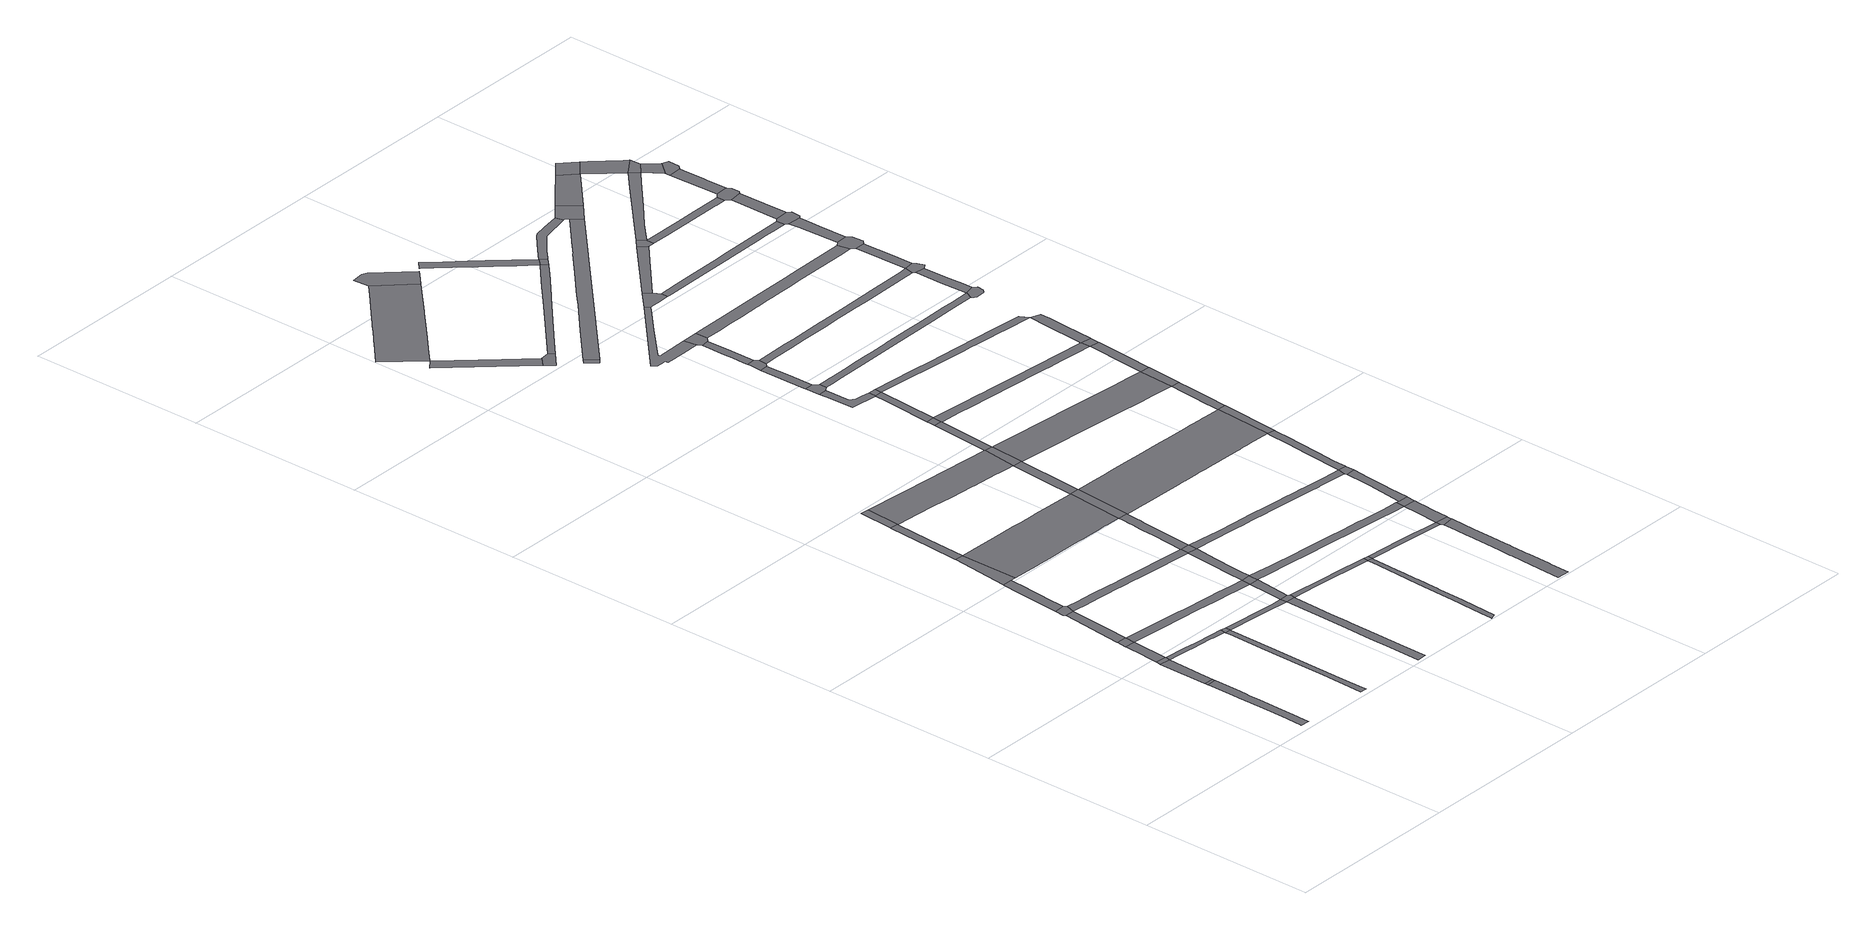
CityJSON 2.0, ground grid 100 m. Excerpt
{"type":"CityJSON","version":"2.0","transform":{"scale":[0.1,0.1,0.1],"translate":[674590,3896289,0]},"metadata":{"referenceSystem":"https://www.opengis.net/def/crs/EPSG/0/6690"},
"CityObjects":{
"road1":{"type":"Road","attributes":{"function":"9","usage":"9","RoadStructureAttribute.widthType":"3","RoadStructureAttribute.width":4.97,"RoadStructureAttribute.sectionType":"1"},"geometry":[{"type":"MultiSurface","lod":"1","boundaries":[[[0,1,2,3,4,5,6,7,8,9,10,11,12,13,14,15,16,17,18,19]]]}]},
"road2":{"type":"Road","attributes":{"function":"9","usage":"9","RoadStructureAttribute.widthType":"9","RoadStructureAttribute.width":-9999,"RoadStructureAttribute.sectionType":"9"},"geometry":[{"type":"MultiSurface","lod":"1","boundaries":[[[19,18,20,21]]]}]},
"road3":{"type":"Road","attributes":{"function":"9","usage":"9","RoadStructureAttribute.widthType":"3","RoadStructureAttribute.width":4.97,"RoadStructureAttribute.sectionType":"1"},"geometry":[{"type":"MultiSurface","lod":"1","boundaries":[[[20,22,23,24,25,21]]]}]},
"road4":{"type":"Road","attributes":{"function":"9","usage":"9","RoadStructureAttribute.widthType":"9","RoadStructureAttribute.width":-9999,"RoadStructureAttribute.sectionType":"9"},"geometry":[{"type":"MultiSurface","lod":"1","boundaries":[[[26,27,24,23]]]}]},
"road5":{"type":"Road","attributes":{"function":"9","usage":"9","RoadStructureAttribute.widthType":"3","RoadStructureAttribute.width":4.87,"RoadStructureAttribute.sectionType":"1"},"geometry":[{"type":"MultiSurface","lod":"1","boundaries":[[[28,29,30,31,27,26,32,33,34,35]]]}]},
"road6":{"type":"Road","attributes":{"function":"9","usage":"9","RoadStructureAttribute.widthType":"9","RoadStructureAttribute.width":-9999,"RoadStructureAttribute.sectionType":"9"},"geometry":[{"type":"MultiSurface","lod":"1","boundaries":[[[34,36,37,35]]]}]},
"road7":{"type":"Road","attributes":{"function":"9","usage":"9","RoadStructureAttribute.widthType":"3","RoadStructureAttribute.width":5.01,"RoadStructureAttribute.sectionType":"1"},"geometry":[{"type":"MultiSurface","lod":"1","boundaries":[[[37,36,38,39,40,41,42,43,44]]]}]},
"road8":{"type":"Road","attributes":{"function":"9","usage":"9","RoadStructureAttribute.widthType":"4","RoadStructureAttribute.width":2.98,"RoadStructureAttribute.sectionType":"1"},"geometry":[{"type":"MultiSurface","lod":"1","boundaries":[[[45,46,47,48,49,50,51,52,53,54,55,56,57,26,23]]]}]},
"road9":{"type":"Road","attributes":{"function":"9","usage":"9","RoadStructureAttribute.widthType":"9","RoadStructureAttribute.width":-9999,"RoadStructureAttribute.sectionType":"9"},"geometry":[{"type":"MultiSurface","lod":"1","boundaries":[[[58,59,41,40,60,61]]]}]},
"road10":{"type":"Road","attributes":{"function":"9","usage":"9","RoadStructureAttribute.widthType":"4","RoadStructureAttribute.width":3.17,"RoadStructureAttribute.sectionType":"1"},"geometry":[{"type":"MultiSurface","lod":"1","boundaries":[[[62,63,64,65,66,67,68,69,70,71,72,73,74,75]]]}]},
"road11":{"type":"Road","attributes":{"function":"9","usage":"9","RoadStructureAttribute.widthType":"3","RoadStructureAttribute.width":5.15,"RoadStructureAttribute.sectionType":"1"},"geometry":[{"type":"MultiSurface","lod":"1","boundaries":[[[76,77,78,79,80,58,61,81,82,83,84,85]]]}]},
"road12":{"type":"Road","attributes":{"function":"9","usage":"9","RoadStructureAttribute.widthType":"9","RoadStructureAttribute.width":-9999,"RoadStructureAttribute.sectionType":"9"},"geometry":[{"type":"MultiSurface","lod":"1","boundaries":[[[53,52,86,62,75,87]]]}]},
"road13":{"type":"Road","attributes":{"function":"9","usage":"9","RoadStructureAttribute.widthType":"9","RoadStructureAttribute.width":-9999,"RoadStructureAttribute.sectionType":"9"},"geometry":[{"type":"MultiSurface","lod":"1","boundaries":[[[88,89,90,91,76,85]]]}]},
"road14":{"type":"Road","attributes":{"function":"9","usage":"9","RoadStructureAttribute.widthType":"3","RoadStructureAttribute.width":5.43,"RoadStructureAttribute.sectionType":"1"},"geometry":[{"type":"MultiSurface","lod":"1","boundaries":[[[92,93,94,95,96,97,98,99,100,101,102,103,104,105,36,34,106,107,108,109,110,111,112,113]]]}]},
"road15":{"type":"Road","attributes":{"function":"9","usage":"9","RoadStructureAttribute.widthType":"4","RoadStructureAttribute.width":2.98,"RoadStructureAttribute.sectionType":"1"},"geometry":[{"type":"MultiSurface","lod":"1","boundaries":[[[114,115,116,117,118,119,120,121,87,75,122]]]}]},
"road16":{"type":"Road","attributes":{"function":"9","usage":"9","RoadStructureAttribute.widthType":"3","RoadStructureAttribute.width":4.67,"RoadStructureAttribute.sectionType":"1"},"geometry":[{"type":"MultiSurface","lod":"1","boundaries":[[[123,124,125,126,127,91,90,128,129,130]]]}]},
"road17":{"type":"Road","attributes":{"function":"9","usage":"9","RoadStructureAttribute.widthType":"3","RoadStructureAttribute.width":5.11,"RoadStructureAttribute.sectionType":"1"},"geometry":[{"type":"MultiSurface","lod":"1","boundaries":[[[131,132,133,134,135,136,137,138,139,140,141,60,40,142,143,144,145,146,147,148,149,150,151,152,153,154]]]}]},
"road18":{"type":"Road","attributes":{"function":"9","usage":"9","RoadStructureAttribute.widthType":"3","RoadStructureAttribute.width":5.09,"RoadStructureAttribute.sectionType":"1"},"geometry":[{"type":"MultiSurface","lod":"1","boundaries":[[[155,117,156,157,158,159,160,161,162,163,164,165,166,167,168,169,170,171]]]}]},
"road19":{"type":"Road","attributes":{"function":"9","usage":"9","RoadStructureAttribute.widthType":"9","RoadStructureAttribute.width":-9999,"RoadStructureAttribute.sectionType":"9"},"geometry":[{"type":"MultiSurface","lod":"1","boundaries":[[[172,173,124,123]]]}]},
"road20":{"type":"Road","attributes":{"function":"9","usage":"9","RoadStructureAttribute.widthType":"9","RoadStructureAttribute.width":-9999,"RoadStructureAttribute.sectionType":"9"},"geometry":[{"type":"MultiSurface","lod":"1","boundaries":[[[174,118,117,155,175]]]}]},
"road21":{"type":"Road","attributes":{"function":"9","usage":"9","RoadStructureAttribute.widthType":"4","RoadStructureAttribute.width":3.99,"RoadStructureAttribute.sectionType":"1"},"geometry":[{"type":"MultiSurface","lod":"1","boundaries":[[[176,92,177,178,118,174,179]]]}]},
"road22":{"type":"Road","attributes":{"function":"9","usage":"1","RoadStructureAttribute.widthType":"1","RoadStructureAttribute.width":33.72,"RoadStructureAttribute.sectionType":"1"},"geometry":[{"type":"MultiSurface","lod":"1","boundaries":[[[180,181,182,183,184,185,186,187,188,189,190,90,89,191,192,193,194,195,196,197,198,199,200,201,202,203,204,205]]]}]},
"road23":{"type":"Road","attributes":{"function":"9","usage":"9","RoadStructureAttribute.widthType":"9","RoadStructureAttribute.width":-9999,"RoadStructureAttribute.sectionType":"9"},"geometry":[{"type":"MultiSurface","lod":"1","boundaries":[[[93,92,176,206]]]}]},
"road24":{"type":"Road","attributes":{"function":"9","usage":"9","RoadStructureAttribute.widthType":"3","RoadStructureAttribute.width":4.79,"RoadStructureAttribute.sectionType":"1"},"geometry":[{"type":"MultiSurface","lod":"1","boundaries":[[[207,208,209,210,211,131,212,213,214,215,216,217,93,206,218]]]}]},
"road25":{"type":"Road","attributes":{"function":"9","usage":"9","RoadStructureAttribute.widthType":"9","RoadStructureAttribute.width":-9999,"RoadStructureAttribute.sectionType":"9"},"geometry":[{"type":"MultiSurface","lod":"1","boundaries":[[[132,131,211,219]]]}]},
"road26":{"type":"Road","attributes":{"function":"9","usage":"9","RoadStructureAttribute.widthType":"4","RoadStructureAttribute.width":2.98,"RoadStructureAttribute.sectionType":"1"},"geometry":[{"type":"MultiSurface","lod":"1","boundaries":[[[155,220,221,222,223,224,225,226,227,228,229,230,175]]]}]},
"road27":{"type":"Road","attributes":{"function":"9","usage":"9","RoadStructureAttribute.widthType":"1","RoadStructureAttribute.width":19.09,"RoadStructureAttribute.sectionType":"1"},"geometry":[{"type":"MultiSurface","lod":"1","boundaries":[[[231,232,233,234,235,236,237,238,239,172,123,240,241,242,243,244,245,246,247,248,249,250,251,252]]]}]},
"road28":{"type":"Road","attributes":{"function":"9","usage":"9","RoadStructureAttribute.widthType":"3","RoadStructureAttribute.width":5.05,"RoadStructureAttribute.sectionType":"1"},"geometry":[{"type":"MultiSurface","lod":"1","boundaries":[[[253,180,254,255,256,257,258,259,260,261,132,219,262,263,264,265,266,267]]]}]},
"road29":{"type":"Road","attributes":{"function":"9","usage":"9","RoadStructureAttribute.widthType":"4","RoadStructureAttribute.width":3.18,"RoadStructureAttribute.sectionType":"1"},"geometry":[{"type":"MultiSurface","lod":"1","boundaries":[[[268,269,270,271,272,273,274,275,276,277,278,279,280,281,282,283,284,285,286,287,288,289,290,291,225]]]}]},
"road30":{"type":"Road","attributes":{"function":"9","usage":"9","RoadStructureAttribute.widthType":"9","RoadStructureAttribute.width":-9999,"RoadStructureAttribute.sectionType":"9"},"geometry":[{"type":"MultiSurface","lod":"1","boundaries":[[[181,180,253,292]]]}]},
"road31":{"type":"Road","attributes":{"function":"9","usage":"9","RoadStructureAttribute.widthType":"9","RoadStructureAttribute.width":-9999,"RoadStructureAttribute.sectionType":"9"},"geometry":[{"type":"MultiSurface","lod":"1","boundaries":[[[291,293,226,225]]]}]},
"road32":{"type":"Road","attributes":{"function":"9","usage":"9","RoadStructureAttribute.widthType":"2","RoadStructureAttribute.width":6.16,"RoadStructureAttribute.sectionType":"1"},"geometry":[{"type":"MultiSurface","lod":"1","boundaries":[[[294,295,296,297,298,299,300,301,302]]]}]},
"road33":{"type":"Road","attributes":{"function":"9","usage":"9","RoadStructureAttribute.widthType":"3","RoadStructureAttribute.width":5.43,"RoadStructureAttribute.sectionType":"1"},"geometry":[{"type":"MultiSurface","lod":"1","boundaries":[[[176,303,304,305,306,307,308,309,310,311,312,313,314,315,316,317,318,319,320,321,322,323,324,325,206]]]}]},
"road34":{"type":"Road","attributes":{"function":"9","usage":"9","RoadStructureAttribute.widthType":"3","RoadStructureAttribute.width":5.25,"RoadStructureAttribute.sectionType":"1"},"geometry":[{"type":"MultiSurface","lod":"1","boundaries":[[[181,292,326,327,328,329,252,330,331,332,333]]]}]},
"road35":{"type":"Road","attributes":{"function":"9","usage":"9","RoadStructureAttribute.widthType":"9","RoadStructureAttribute.width":-9999,"RoadStructureAttribute.sectionType":"9"},"geometry":[{"type":"MultiSurface","lod":"1","boundaries":[[[334,335,336,337,298,297,338]]]}]},
"road36":{"type":"Road","attributes":{"function":"9","usage":"9","RoadStructureAttribute.widthType":"9","RoadStructureAttribute.width":-9999,"RoadStructureAttribute.sectionType":"9"},"geometry":[{"type":"MultiSurface","lod":"1","boundaries":[[[231,252,329,339]]]}]},
"road37":{"type":"Road","attributes":{"function":"3","usage":"2","RoadStructureAttribute.widthType":"1","RoadStructureAttribute.width":19.62,"RoadStructureAttribute.sectionType":"1"},"geometry":[{"type":"MultiSurface","lod":"1","boundaries":[[[340,341,342,343,344,345,346,347,348,302,349,350,351,352,353,354,355,356,357]]]}]},
"road38":{"type":"Road","attributes":{"function":"9","usage":"9","RoadStructureAttribute.widthType":"4","RoadStructureAttribute.width":2.98,"RoadStructureAttribute.sectionType":"1"},"geometry":[{"type":"MultiSurface","lod":"1","boundaries":[[[358,359,360,361,293,291,362,363,364,365]]]}]},
"road39":{"type":"Road","attributes":{"function":"9","usage":"9","RoadStructureAttribute.widthType":"3","RoadStructureAttribute.width":5.11,"RoadStructureAttribute.sectionType":"1"},"geometry":[{"type":"MultiSurface","lod":"1","boundaries":[[[219,211,366,367,368,369,370,371,372,373,374,375,376,377,378,379,380,381,382,383,384,385,386,387,388,389,390,391,392,393,394,395,396]]]}]},
"road40":{"type":"Road","attributes":{"function":"9","usage":"9","RoadStructureAttribute.widthType":"2","RoadStructureAttribute.width":7.51,"RoadStructureAttribute.sectionType":"1"},"geometry":[{"type":"MultiSurface","lod":"1","boundaries":[[[397,398,399,400]]]}]},
"road41":{"type":"Road","attributes":{"function":"9","usage":"9","RoadStructureAttribute.widthType":"3","RoadStructureAttribute.width":4.62,"RoadStructureAttribute.sectionType":"1"},"geometry":[{"type":"MultiSurface","lod":"1","boundaries":[[[401,402,403,404,405,231,339,406,407,408]]]}]},
"road42":{"type":"Road","attributes":{"function":"9","usage":"9","RoadStructureAttribute.widthType":"2","RoadStructureAttribute.width":6.39,"RoadStructureAttribute.sectionType":"1"},"geometry":[{"type":"MultiSurface","lod":"1","boundaries":[[[409,410,411,412,413,414,415,416,417,418,419,420,421,422,423,424,425,426,427,428,429,430,431,432,433,434,435,436]]]}]},
"road43":{"type":"Road","attributes":{"function":"9","usage":"9","RoadStructureAttribute.widthType":"9","RoadStructureAttribute.width":-9999,"RoadStructureAttribute.sectionType":"9"},"geometry":[{"type":"MultiSurface","lod":"1","boundaries":[[[401,437,438,439,402]]]}]},
"road44":{"type":"Road","attributes":{"function":"9","usage":"9","RoadStructureAttribute.widthType":"9","RoadStructureAttribute.width":-9999,"RoadStructureAttribute.sectionType":"9"},"geometry":[{"type":"MultiSurface","lod":"1","boundaries":[[[440,441,442,443,444,445,446]]]}]},
"road45":{"type":"Road","attributes":{"function":"9","usage":"9","RoadStructureAttribute.widthType":"3","RoadStructureAttribute.width":4.61,"RoadStructureAttribute.sectionType":"1"},"geometry":[{"type":"MultiSurface","lod":"1","boundaries":[[[447,448,449,450,443,442,451,452,453,454,455]]]}]},
"road46":{"type":"Road","attributes":{"function":"9","usage":"9","RoadStructureAttribute.widthType":"3","RoadStructureAttribute.width":4.62,"RoadStructureAttribute.sectionType":"1"},"geometry":[{"type":"MultiSurface","lod":"1","boundaries":[[[456,455,457,458,459,460,438,437,461,462]]]}]},
"road47":{"type":"Road","attributes":{"function":"9","usage":"9","RoadStructureAttribute.widthType":"9","RoadStructureAttribute.width":-9999,"RoadStructureAttribute.sectionType":"9"},"geometry":[{"type":"MultiSurface","lod":"1","boundaries":[[[422,421,463,358,365]]]}]},
"road48":{"type":"Road","attributes":{"function":"9","usage":"1","RoadStructureAttribute.widthType":"1","RoadStructureAttribute.width":33.72,"RoadStructureAttribute.sectionType":"1"},"geometry":[{"type":"MultiSurface","lod":"1","boundaries":[[[464,465,466,467,468,469,470,471,472,473,474,475,476,477,478,479,480,481,482,483,484,485,486,487,488,489,490,491,492,493,494,495,496,497,498,499,500,501,502,503,504,505,292,253,506]]]}]},
"road49":{"type":"Road","attributes":{"function":"9","usage":"9","RoadStructureAttribute.widthType":"3","RoadStructureAttribute.width":4.61,"RoadStructureAttribute.sectionType":"1"},"geometry":[{"type":"MultiSurface","lod":"1","boundaries":[[[507,508,509,510,440,446]]]}]},
"road50":{"type":"Road","attributes":{"function":"9","usage":"9","RoadStructureAttribute.widthType":"9","RoadStructureAttribute.width":-9999,"RoadStructureAttribute.sectionType":"9"},"geometry":[{"type":"MultiSurface","lod":"1","boundaries":[[[511,447,455,456]]]}]},
"road51":{"type":"Road","attributes":{"function":"9","usage":"9","RoadStructureAttribute.widthType":"3","RoadStructureAttribute.width":5.8,"RoadStructureAttribute.sectionType":"1"},"geometry":[{"type":"MultiSurface","lod":"1","boundaries":[[[512,358,463,513,514,515,516,517,518,312]]]}]},
"road52":{"type":"Road","attributes":{"function":"9","usage":"9","RoadStructureAttribute.widthType":"9","RoadStructureAttribute.width":-9999,"RoadStructureAttribute.sectionType":"9"},"geometry":[{"type":"MultiSurface","lod":"1","boundaries":[[[519,509,508,520,521,522,523]]]}]},
"road53":{"type":"Road","attributes":{"function":"9","usage":"9","RoadStructureAttribute.widthType":"9","RoadStructureAttribute.width":-9999,"RoadStructureAttribute.sectionType":"9"},"geometry":[{"type":"MultiSurface","lod":"1","boundaries":[[[518,524,525,526,313,312]]]}]},
"road54":{"type":"Road","attributes":{"function":"9","usage":"9","RoadStructureAttribute.widthType":"9","RoadStructureAttribute.width":-9999,"RoadStructureAttribute.sectionType":"9"},"geometry":[{"type":"MultiSurface","lod":"1","boundaries":[[[527,528,529,530,531,532,533,534,535,536,537,538,539,540,541]]]}]},
"road55":{"type":"Road","attributes":{"function":"9","usage":"9","RoadStructureAttribute.widthType":"3","RoadStructureAttribute.width":4.61,"RoadStructureAttribute.sectionType":"1"},"geometry":[{"type":"MultiSurface","lod":"1","boundaries":[[[522,542,543,544,545,546,547,523]]]}]},
"road56":{"type":"Road","attributes":{"function":"9","usage":"9","RoadStructureAttribute.widthType":"9","RoadStructureAttribute.width":-9999,"RoadStructureAttribute.sectionType":"9"},"geometry":[{"type":"MultiSurface","lod":"1","boundaries":[[[356,548,549,550,551,552,357]]]}]},
"road57":{"type":"Road","attributes":{"function":"9","usage":"9","RoadStructureAttribute.widthType":"3","RoadStructureAttribute.width":4.39,"RoadStructureAttribute.sectionType":"1"},"geometry":[{"type":"MultiSurface","lod":"1","boundaries":[[[336,553,554,555,556,557,558,559,560,561,562,563,564,565,566,567,568,337]]]}]},
"road58":{"type":"Road","attributes":{"function":"9","usage":"9","RoadStructureAttribute.widthType":"9","RoadStructureAttribute.width":-9999,"RoadStructureAttribute.sectionType":"9"},"geometry":[{"type":"MultiSurface","lod":"1","boundaries":[[[569,541,540,544,543,570]]]}]},
"road59":{"type":"Road","attributes":{"function":"9","usage":"9","RoadStructureAttribute.widthType":"3","RoadStructureAttribute.width":4.28,"RoadStructureAttribute.sectionType":"1"},"geometry":[{"type":"MultiSurface","lod":"1","boundaries":[[[571,572,573,574,575,576,577,578,579,525,524,580]]]}]},
"road60":{"type":"Road","attributes":{"function":"9","usage":"9","RoadStructureAttribute.widthType":"1","RoadStructureAttribute.width":19.09,"RoadStructureAttribute.sectionType":"1"},"geometry":[{"type":"MultiSurface","lod":"1","boundaries":[[[581,582,583,584,585,586,587,588,589,590,591,592,339,329,593,594,595,596,597,598,599,600,601,602]]]}]},
"road61":{"type":"Road","attributes":{"function":"9","usage":"9","RoadStructureAttribute.widthType":"9","RoadStructureAttribute.width":-9999,"RoadStructureAttribute.sectionType":"9"},"geometry":[{"type":"MultiSurface","lod":"1","boundaries":[[[381,576,575,603,382]]]}]},
"road62":{"type":"Road","attributes":{"function":"9","usage":"9","RoadStructureAttribute.widthType":"3","RoadStructureAttribute.width":4.22,"RoadStructureAttribute.sectionType":"1"},"geometry":[{"type":"MultiSurface","lod":"1","boundaries":[[[604,605,606,607,382,603,608,609,610,611,612,613,614,485]]]}]},
"road63":{"type":"Road","attributes":{"function":"9","usage":"9","RoadStructureAttribute.widthType":"2","RoadStructureAttribute.width":7.51,"RoadStructureAttribute.sectionType":"1"},"geometry":[{"type":"MultiSurface","lod":"1","boundaries":[[[399,615,616,617,618,619,620,621,622,623,624,625,626,627,628,400]]]}]},
"road64":{"type":"Road","attributes":{"function":"9","usage":"9","RoadStructureAttribute.widthType":"3","RoadStructureAttribute.width":5.5,"RoadStructureAttribute.sectionType":"1"},"geometry":[{"type":"MultiSurface","lod":"1","boundaries":[[[437,401,629,630,631,632,633,634,635,636,637,638,639,640,641,642,643,644,645,646,647,648,649,650]]]}]},
"road65":{"type":"Road","attributes":{"function":"9","usage":"9","RoadStructureAttribute.widthType":"3","RoadStructureAttribute.width":5.41,"RoadStructureAttribute.sectionType":"1"},"geometry":[{"type":"MultiSurface","lod":"1","boundaries":[[[560,651,652,653,654,655,656,657,658,659,660,661,662,663,664,665,666,667]]]}]},
"road66":{"type":"Road","attributes":{"function":"9","usage":"9","RoadStructureAttribute.widthType":"9","RoadStructureAttribute.width":-9999,"RoadStructureAttribute.sectionType":"9"},"geometry":[{"type":"MultiSurface","lod":"1","boundaries":[[[668,669,670,671,672,673,532,531]]]}]},
"road67":{"type":"Road","attributes":{"function":"9","usage":"9","RoadStructureAttribute.widthType":"9","RoadStructureAttribute.width":-9999,"RoadStructureAttribute.sectionType":"9"},"geometry":[{"type":"MultiSurface","lod":"1","boundaries":[[[614,674,486,485]]]}]},
"road68":{"type":"Road","attributes":{"function":"9","usage":"9","RoadStructureAttribute.widthType":"3","RoadStructureAttribute.width":4.61,"RoadStructureAttribute.sectionType":"1"},"geometry":[{"type":"MultiSurface","lod":"1","boundaries":[[[675,676,677,678,679,680,681,682,683,684,685,686,687,688,689,690,691,692,511,456]]]}]},
"road69":{"type":"Road","attributes":{"function":"9","usage":"9","RoadStructureAttribute.widthType":"3","RoadStructureAttribute.width":4.24,"RoadStructureAttribute.sectionType":"1"},"geometry":[{"type":"MultiSurface","lod":"1","boundaries":[[[693,694,695,696,697,698,699,700,701,702,703,704,705,706,707,708,709,710,711,712,713,714,715,445,444]]]}]},
"road70":{"type":"Road","attributes":{"function":"9","usage":"9","RoadStructureAttribute.widthType":"3","RoadStructureAttribute.width":4.39,"RoadStructureAttribute.sectionType":"9"},"geometry":[{"type":"MultiSurface","lod":"1","boundaries":[[[716,651,560,559]]]}]},
"road71":{"type":"Road","attributes":{"function":"9","usage":"9","RoadStructureAttribute.widthType":"3","RoadStructureAttribute.width":4.67,"RoadStructureAttribute.sectionType":"1"},"geometry":[{"type":"MultiSurface","lod":"1","boundaries":[[[717,718,719,720,721,722,486,674,723,724,725,726,727,602]]]}]},
"road72":{"type":"Road","attributes":{"function":"9","usage":"9","RoadStructureAttribute.widthType":"3","RoadStructureAttribute.width":4.6,"RoadStructureAttribute.sectionType":"1"},"geometry":[{"type":"MultiSurface","lod":"1","boundaries":[[[728,729,730,731,732,733,734,735,736,737,738,739,740,741,521,520,742,743,744,745,746,747,748,749,750,751,752,753,754,755]]]}]},
"road73":{"type":"Road","attributes":{"function":"9","usage":"9","RoadStructureAttribute.widthType":"9","RoadStructureAttribute.width":-9999,"RoadStructureAttribute.sectionType":"1"},"geometry":[{"type":"MultiSurface","lod":"1","boundaries":[[[673,672,756,757,758,759]]]}]},
"road74":{"type":"Road","attributes":{"function":"9","usage":"9","RoadStructureAttribute.widthType":"9","RoadStructureAttribute.width":-9999,"RoadStructureAttribute.sectionType":"9"},"geometry":[{"type":"MultiSurface","lod":"1","boundaries":[[[727,760,581,602]]]}]},
"road75":{"type":"Road","attributes":{"function":"9","usage":"9","RoadStructureAttribute.widthType":"2","RoadStructureAttribute.width":6.86,"RoadStructureAttribute.sectionType":"1"},"geometry":[{"type":"MultiSurface","lod":"1","boundaries":[[[761,762,763,764,765,766,767,768,769,770,771,772,773,774,775,776,777,778,779,780,781,782,569,570]]]}]},
"road76":{"type":"Road","attributes":{"function":"9","usage":"9","RoadStructureAttribute.widthType":"3","RoadStructureAttribute.width":4.39,"RoadStructureAttribute.sectionType":"1"},"geometry":[{"type":"MultiSurface","lod":"1","boundaries":[[[783,784,785,786,787,651,716,788,789,790,791,792,793,794,795,796]]]}]},
"road77":{"type":"Road","attributes":{"function":"9","usage":"9","RoadStructureAttribute.widthType":"2","RoadStructureAttribute.width":6.5,"RoadStructureAttribute.sectionType":"1"},"geometry":[{"type":"MultiSurface","lod":"1","boundaries":[[[581,760,797,798,799,800,801,642,802,803,804]]]}]},
"road78":{"type":"Road","attributes":{"function":"9","usage":"9","RoadStructureAttribute.widthType":"9","RoadStructureAttribute.width":-9999,"RoadStructureAttribute.sectionType":"9"},"geometry":[{"type":"MultiSurface","lod":"1","boundaries":[[[642,801,805,643]]]}]},
"road79":{"type":"Road","attributes":{"function":"9","usage":"9","RoadStructureAttribute.widthType":"9","RoadStructureAttribute.width":-9999,"RoadStructureAttribute.sectionType":"9"},"geometry":[{"type":"MultiSurface","lod":"1","boundaries":[[[759,758,806,807,808]]]}]},
"road80":{"type":"Road","attributes":{"function":"9","usage":"9","RoadStructureAttribute.widthType":"3","RoadStructureAttribute.width":4.44,"RoadStructureAttribute.sectionType":"1"},"geometry":[{"type":"MultiSurface","lod":"1","boundaries":[[[809,810,811,812,813,814,815,816,817,671,670,818,819,820,821,822,823,824,825,826]]]}]},
"road81":{"type":"Road","attributes":{"function":"9","usage":"9","RoadStructureAttribute.widthType":"2","RoadStructureAttribute.width":6.5,"RoadStructureAttribute.sectionType":"1"},"geometry":[{"type":"MultiSurface","lod":"1","boundaries":[[[805,827,828,829,830,687,831,832,833,643]]]}]},
"road82":{"type":"Road","attributes":{"function":"9","usage":"9","RoadStructureAttribute.widthType":"9","RoadStructureAttribute.width":-9999,"RoadStructureAttribute.sectionType":"9"},"geometry":[{"type":"MultiSurface","lod":"1","boundaries":[[[834,835,783,796,836,616,615]]]}]},
"road83":{"type":"Road","attributes":{"function":"9","usage":"9","RoadStructureAttribute.widthType":"9","RoadStructureAttribute.width":-9999,"RoadStructureAttribute.sectionType":"9"},"geometry":[{"type":"MultiSurface","lod":"1","boundaries":[[[837,838,701,700,839,840,841,842]]]}]},
"road84":{"type":"Road","attributes":{"function":"9","usage":"9","RoadStructureAttribute.widthType":"2","RoadStructureAttribute.width":6.5,"RoadStructureAttribute.sectionType":"1"},"geometry":[{"type":"MultiSurface","lod":"1","boundaries":[[[843,844,845,701,838,846,847,848,849]]]}]},
"road85":{"type":"Road","attributes":{"function":"9","usage":"9","RoadStructureAttribute.widthType":"4","RoadStructureAttribute.width":3.99,"RoadStructureAttribute.sectionType":"1"},"geometry":[{"type":"MultiSurface","lod":"1","boundaries":[[[850,851,852,807,806,853,854,855,856,857,858,859,860]]]}]},
"road86":{"type":"Road","attributes":{"function":"9","usage":"9","RoadStructureAttribute.widthType":"9","RoadStructureAttribute.width":-9999,"RoadStructureAttribute.sectionType":"9"},"geometry":[{"type":"MultiSurface","lod":"1","boundaries":[[[861,728,755,849,848,862,863]]]}]},
"road87":{"type":"Road","attributes":{"function":"9","usage":"9","RoadStructureAttribute.widthType":"9","RoadStructureAttribute.width":-9999,"RoadStructureAttribute.sectionType":"1"},"geometry":[{"type":"MultiSurface","lod":"1","boundaries":[[[807,864,865,866,867,868,869,870,871,808]]]}]},
"road88":{"type":"Road","attributes":{"function":"9","usage":"9","RoadStructureAttribute.widthType":"2","RoadStructureAttribute.width":12.07,"RoadStructureAttribute.sectionType":"1"},"geometry":[{"type":"MultiSurface","lod":"1","boundaries":[[[872,873,835,834,874,875,876]]]}]},
"road89":{"type":"Road","attributes":{"function":"9","usage":"9","RoadStructureAttribute.widthType":"2","RoadStructureAttribute.width":6.5,"RoadStructureAttribute.sectionType":"1"},"geometry":[{"type":"MultiSurface","lod":"1","boundaries":[[[728,861,877,878,879]]]}]},
"road90":{"type":"Road","attributes":{"function":"9","usage":"9","RoadStructureAttribute.widthType":"9","RoadStructureAttribute.width":-9999,"RoadStructureAttribute.sectionType":"9"},"geometry":[{"type":"MultiSurface","lod":"1","boundaries":[[[878,880,881,882,883,774,773,879]]]}]},
"road91":{"type":"Road","attributes":{"function":"9","usage":"9","RoadStructureAttribute.widthType":"2","RoadStructureAttribute.width":6.5,"RoadStructureAttribute.sectionType":"1"},"geometry":[{"type":"MultiSurface","lod":"1","boundaries":[[[884,885,883,882,886,887,888]]]}]},
"road92":{"type":"Road","attributes":{"function":"9","usage":"9","RoadStructureAttribute.widthType":"9","RoadStructureAttribute.width":-9999,"RoadStructureAttribute.sectionType":"9"},"geometry":[{"type":"MultiSurface","lod":"1","boundaries":[[[809,826,884,888,889,890,891,892]]]}]},
"road93":{"type":"Road","attributes":{"function":"9","usage":"9","RoadStructureAttribute.widthType":"9","RoadStructureAttribute.width":-9999,"RoadStructureAttribute.sectionType":"9"},"geometry":[{"type":"MultiSurface","lod":"1","boundaries":[[[893,876,875,894]]]}]},
"road94":{"type":"Road","attributes":{"function":"9","usage":"9","RoadStructureAttribute.widthType":"2","RoadStructureAttribute.width":6.5,"RoadStructureAttribute.sectionType":"1"},"geometry":[{"type":"MultiSurface","lod":"1","boundaries":[[[891,895,896,897,892]]]}]},
"road95":{"type":"Road","attributes":{"function":"9","usage":"9","RoadStructureAttribute.widthType":"9","RoadStructureAttribute.width":-9999,"RoadStructureAttribute.sectionType":"9"},"geometry":[{"type":"MultiSurface","lod":"1","boundaries":[[[898,899,900,860,859,897,896,901,902]]]}]},
"road96":{"type":"Road","attributes":{"function":"9","usage":"9","RoadStructureAttribute.widthType":"2","RoadStructureAttribute.width":8.32,"RoadStructureAttribute.sectionType":"7"},"geometry":[{"type":"MultiSurface","lod":"1","boundaries":[[[869,903,904,905,906,907,908,894,875,909,910,911,912,913,914]]]}]},
"road97":{"type":"Road","attributes":{"function":"9","usage":"9","RoadStructureAttribute.widthType":"9","RoadStructureAttribute.width":-9999,"RoadStructureAttribute.sectionType":"9"},"geometry":[{"type":"MultiSurface","lod":"1","boundaries":[[[868,915,916,903,869]]]}]},
"road98":{"type":"Road","attributes":{"function":"9","usage":"9","RoadStructureAttribute.widthType":"2","RoadStructureAttribute.width":6.5,"RoadStructureAttribute.sectionType":"1"},"geometry":[{"type":"MultiSurface","lod":"1","boundaries":[[[917,899,898,918,919,920,921]]]}]},
"road99":{"type":"Road","attributes":{"function":"9","usage":"9","RoadStructureAttribute.widthType":"2","RoadStructureAttribute.width":8.32,"RoadStructureAttribute.sectionType":"1"},"geometry":[{"type":"MultiSurface","lod":"1","boundaries":[[[868,922,923,924,915]]]}]},
"road100":{"type":"Road","attributes":{"function":"9","usage":"9","RoadStructureAttribute.widthType":"9","RoadStructureAttribute.width":-9999,"RoadStructureAttribute.sectionType":"9"},"geometry":[{"type":"MultiSurface","lod":"1","boundaries":[[[925,926,924,923,917,921]]]}]}
},
"vertices":[
[227,641,0],[226,486,0],[226,443,0],[226,411,0],[225,291,0],[224,175,0],[218,52,0],[218,49,0],[269,45,0],[269,48,0],[271,149,0],[273,244,0],[274,308,0],[274,330,0],[275,365,0],[276,429,0],[277,440,0],[278,489,0],[281,646,0],[227,644,0],
[281,660,0],[227,662,0],
[283,748,0],[288,938,0],[229,947,0],[227,665,0],
[294,968,0],[234,975,0],
[250,1180,0],[240,1056,0],[240,1053,0],[235,978,0],[294,971,0],[309,1177,0],[309,1180,0],[250,1183,0],
[315,1237,0],[256,1239,0],
[315,1240,0],[327,1365,0],[348,1597,0],[295,1597,0],[281,1471,0],[275,1419,0],[256,1242,0],
[310,939,0],[334,937,0],[425,929,0],[446,927,0],[504,922,0],[571,916,0],[589,915,0],[664,908,0],[667,935,0],[601,941,0],[496,950,0],[424,957,0],[297,968,0],
[291,1659,0],[286,1610,0],[363,1648,0],[350,1662,0],
[664,901,0],[664,873,0],[661,650,0],[659,436,0],[657,279,0],[649,38,0],[649,35,0],[688,33,0],[684,58,0],[686,207,0],[691,486,0],[693,637,0],[697,898,0],[697,901,0],
[323,2016,0],[323,2013,0],[314,1919,0],[301,1769,0],[292,1662,0],[360,1780,0],[362,1799,0],[370,1887,0],[373,1920,0],[382,2016,0],
[664,905,0],[700,932,0],
[385,2016,0],[410,2016,0],[411,2349,0],[361,2350,0],
[1095,1110,0],[1100,1164,0],[1097,1164,0],[1031,1170,0],[969,1176,0],[961,1177,0],[952,1178,0],[860,1186,0],[700,1201,0],[690,1202,0],[674,1204,0],[627,1208,0],[526,1218,0],[318,1237,0],[312,1180,0],[512,1163,0],[742,1144,0],[857,1134,0],[898,1130,0],[943,1127,0],[1020,1118,0],[1092,1110,0],
[866,886,0],[943,879,0],[1078,866,0],[1081,866,0],[1077,903,0],[1074,904,0],[1018,905,0],[996,907,0],[700,901,0],
[439,2782,0],[390,2786,0],[390,2783,0],[373,2525,0],[362,2353,0],[411,2352,0],[426,2578,0],[439,2779,0],
[1132,1531,0],[1137,1581,0],[1134,1581,0],[1046,1589,0],[804,1610,0],[725,1617,0],[708,1618,0],[706,1618,0],[551,1632,0],[465,1639,0],[441,1642,0],[351,1597,0],[448,1588,0],[454,1588,0],[659,1571,0],[668,1570,0],[781,1560,0],[782,1560,0],[906,1550,0],[920,1549,0],[987,1543,0],[991,1543,0],[1065,1536,0],[1129,1531,0],
[1136,864,0],[1081,863,0],[1078,732,0],[1076,628,0],[1072,477,0],[1069,330,0],[1066,202,0],[1063,23,0],[1117,23,0],[1119,165,0],[1121,245,0],[1122,330,0],[1126,500,0],[1126,525,0],[1128,631,0],[1130,717,0],[1136,861,0],
[455,2982,0],[406,2986,0],
[1130,906,0],[1141,896,0],
[1151,1110,0],[1094,1107,0],[1086,985,0],[1151,1107,0],
[1172,2005,0],[1200,2332,0],[1197,2332,0],[943,2338,0],[922,2338,0],[839,2340,0],[833,2340,0],[783,2341,0],[657,2344,0],[485,2347,0],[414,2349,0],[568,2014,0],[596,2013,0],[664,2012,0],[719,2012,0],[727,2011,0],[751,2011,0],[777,2011,0],[830,2010,0],[875,2009,0],[910,2009,0],[949,2008,0],[1019,2007,0],[1071,2006,0],[1088,2006,0],[1169,2005,0],
[1155,1165,0],
[1159,1214,0],[1163,1280,0],[1174,1392,0],[1190,1524,0],[1190,1527,0],[1132,1528,0],[1116,1344,0],[1114,1319,0],[1113,1306,0],[1108,1253,0],[1101,1167,0],[1156,1168,0],
[1192,1579,0],
[1139,864,0],[1284,854,0],[1377,845,0],[1530,832,0],[1632,822,0],[1635,822,0],[1638,851,0],[1613,853,0],[1467,866,0],[1361,876,0],[1167,893,0],
[1255,2917,0],[1252,2918,0],[1132,2927,0],[1086,2931,0],[1072,2932,0],[1035,2935,0],[973,2940,0],[950,2942,0],[886,2947,0],[442,2781,0],[579,2770,0],[687,2762,0],[807,2752,0],[814,2751,0],[944,2741,0],[959,2739,0],[960,2739,0],[1110,2728,0],[1125,2726,0],[1202,2720,0],[1227,2718,0],[1230,2717,0],
[1230,1998,0],[1172,2002,0],[1170,1972,0],[1166,1934,0],[1164,1903,0],[1160,1861,0],[1159,1841,0],[1153,1767,0],[1137,1584,0],[1192,1582,0],[1214,1834,0],[1218,1881,0],[1221,1911,0],[1224,1939,0],[1230,1995,0],
[1635,819,0],[1634,794,0],[1626,625,0],[1620,493,0],[1613,335,0],[1607,221,0],[1606,188,0],[1604,140,0],[1601,77,0],[1598,10,0],[1598,7,0],[1631,20,0],[1640,227,0],[1647,380,0],[1647,397,0],[1648,404,0],[1648,412,0],[1652,518,0],[1653,537,0],[1657,621,0],[1657,630,0],[1662,744,0],[1665,815,0],[1666,818,0],
[1257,2331,0],
[1668,848,0],
[133,5479,0],[135,5476,0],[351,5241,0],[502,5077,0],[552,5123,0],[358,5334,0],[345,5348,0],[188,5519,0],[186,5521,0],
[1154,1110,0],[1212,1106,0],[1385,1091,0],[1483,1082,0],[1636,1068,0],[1822,1052,0],[1908,1044,0],[1979,1038,0],[2082,1028,0],[2147,1023,0],[2150,1075,0],[2062,1080,0],[1924,1092,0],[1887,1096,0],[1782,1105,0],[1693,1113,0],[1646,1118,0],[1633,1119,0],[1495,1131,0],[1479,1133,0],[1293,1149,0],[1263,1152,0],[1158,1165,0],
[1257,2334,0],[1265,2422,0],[1287,2710,0],[1288,2713,0],[1230,2714,0],[1224,2640,0],[1212,2491,0],[1200,2335,0],
[519,5059,0],[547,5028,0],[628,5103,0],[604,5130,0],[517,5061,0],
[1302,2911,0],
[482,6151,0],[318,5999,0],[281,5965,0],[270,5955,0],[222,5910,0],[172,5865,0],[156,5850,0],[142,5837,0],[10,5714,0],[188,5523,0],[272,5603,0],[346,5673,0],[438,5761,0],[522,5840,0],[531,5849,0],[721,6029,0],[722,6030,0],[549,6213,0],
[2130,807,0],[2061,813,0],[1968,821,0],[1886,829,0],[1669,818,0],[1902,797,0],[1908,796,0],[2125,777,0],
[1193,1527,0],[1314,1518,0],[1330,1517,0],[1423,1510,0],[1456,1508,0],[1519,1502,0],[1532,1501,0],[1575,1497,0],[1668,1489,0],[1683,1488,0],[1812,1477,0],[1921,1468,0],[1958,1465,0],[2027,1459,0],[2035,1458,0],[2197,1444,0],[2210,1490,0],[2108,1497,0],[1996,1506,0],[1941,1511,0],[1916,1513,0],[1832,1520,0],[1808,1522,0],[1725,1530,0],[1713,1531,0],[1628,1538,0],[1615,1539,0],[1499,1549,0],[1391,1558,0],[1271,1569,0],[1195,1579,0],
[648,4940,0],[699,4881,0],[724,4904,0],[671,4961,0],
[1329,3255,0],[1282,3258,0],[1276,3189,0],[1261,2994,0],[1255,2920,0],[1302,2914,0],[1310,3015,0],[1328,3252,0],
[2174,11,0],[2179,122,0],[2179,138,0],[2184,267,0],[2185,287,0],[2185,306,0],[2188,378,0],[2189,395,0],[2190,427,0],[2193,513,0],[2197,622,0],[2204,768,0],[2204,771,0],[2136,761,0],[2133,687,0],[2130,610,0],[2130,602,0],[2121,401,0],[2121,394,0],[2120,381,0],[2118,329,0],[2118,318,0],[2115,249,0],[2114,240,0],[2113,200,0],[2112,199,0],[2110,136,0],[2105,14,0],
[1333,3311,0],[1286,3307,0],[1284,3279,0],
[1149,3959,0],[1150,3950,0],[1151,3875,0],[1200,3876,0],[1224,3893,0],[1225,3936,0],[1198,3960,0],
[1318,3703,0],[1273,3707,0],[1231,3710,0],[1203,3734,0],[1154,3809,0],[1158,3682,0],[1158,3671,0],[1311,3658,0],[1314,3658,0],
[1360,3660,0],[1314,3655,0],[1309,3591,0],[1300,3480,0],[1290,3361,0],[1333,3314,0],[1360,3657,0],
[2205,800,0],
[1300,1996,0],[1302,1996,0],[1352,1995,0],[1410,1994,0],[1525,1992,0],[1583,1991,0],[1651,1990,0],[1654,1990,0],[1742,1988,0],[1758,1988,0],[1802,1987,0],[1855,1986,0],[1870,1985,0],[1913,1985,0],[1966,1984,0],[1984,1983,0],[2043,1982,0],[2056,1982,0],[2077,1982,0],[2113,1981,0],[2128,1981,0],[2257,1978,0],[2280,2309,0],[2277,2309,0],[2184,2311,0],[2173,2312,0],[2140,2312,0],[2093,2313,0],[2080,2314,0],[2031,2315,0],[1983,2316,0],[1961,2316,0],[1903,2317,0],[1857,2318,0],[1831,2319,0],[1700,2322,0],[1602,2324,0],[1506,2326,0],[1440,2327,0],[1408,2328,0],[1373,2328,0],[1260,2331,0],[1233,1998,0],
[1196,4102,0],[1194,4244,0],[1146,4243,0],[1149,3984,0],
[1363,3700,0],
[2140,932,0],[2205,803,0],[2211,896,0],[2215,947,0],[2218,992,0],[2219,1015,0],[2220,1018,0],
[1150,4307,0],[1211,4262,0],[1215,4309,0],[1196,4327,0],[1150,4327,0],
[2226,1071,0],[2169,1073,0],[2166,1074,0],
[941,4703,0],[940,4717,0],[1111,4886,0],[1248,5017,0],[1268,5037,0],[1245,5061,0],[835,4673,0],[856,4648,0],[903,4648,0],[913,4648,0],[917,4634,0],[943,4631,0],[1027,4632,0],[1132,4634,0],[1122,4707,0],
[1195,4469,0],[1193,4615,0],[1147,4609,0],[1148,4472,0],[1149,4421,0],[1149,4350,0],
[760,6066,0],[811,6115,0],[640,6295,0],[609,6307,0],[540,6299,0],
[708,5177,0],[972,5415,0],[1025,5463,0],[1041,5476,0],[1201,5620,0],[1221,5639,0],[1262,5678,0],[1233,5708,0],[1231,5706,0],[1174,5654,0],[1073,5561,0],[1047,5537,0],[940,5439,0],[777,5289,0],[730,5246,0],[691,5210,0],
[1215,4709,0],[1217,4638,0],
[2232,1179,0],[2236,1219,0],[2246,1341,0],[2258,1432,0],[2259,1434,0],[2206,1431,0],[2195,1305,0],[2194,1300,0],[2192,1279,0],[2227,1074,0],
[2316,2829,0],[2313,2829,0],[2231,2836,0],[2135,2844,0],[2080,2848,0],[1781,2872,0],[1700,2879,0],[1577,2889,0],[1515,2894,0],[1362,2906,0],[1321,2910,0],[1305,2911,0],[1291,2712,0],[1379,2705,0],[1842,2664,0],[1872,2662,0],[1925,2657,0],[1926,2657,0],[2105,2641,0],[2181,2635,0],[2303,2624,0],[2306,2624,0],
[2260,1488,0],
[2257,1975,0],[2255,1961,0],[2245,1843,0],[2232,1707,0],[2260,1491,0],[2263,1564,0],[2273,1668,0],[2287,1809,0],[2292,1862,0],[2302,1966,0],[2302,1969,0],
[1710,5829,0],[1659,5880,0],[1547,5775,0],[1546,5775,0],[1504,5736,0],[1501,5733,0],[1420,5657,0],[1418,5656,0],[1287,5534,0],[1284,5531,0],[1125,5384,0],[1105,5365,0],[1057,5320,0],[878,5154,0],
[1332,3254,0],[1418,3248,0],[1448,3245,0],[1538,3238,0],[1660,3228,0],[1986,3201,0],[2043,3197,0],[2066,3195,0],[2072,3194,0],[2110,3191,0],[2161,3187,0],[2256,3179,0],[2343,3172,0],[2346,3172,0],[2344,3226,0],[2341,3227,0],[1886,3265,0],[1710,3280,0],[1684,3282,0],[1636,3286,0],[1542,3294,0],[1336,3311,0],
[1271,5749,0],[1097,5935,0],[1052,5984,0],[1038,5998,0],[956,6087,0],[878,6170,0],[876,6172,0],[834,6133,0],[836,6131,0],[928,6033,0],[943,6018,0],[984,5974,0],[1009,5946,0],[1029,5925,0],[1128,5820,0],[1155,5790,0],[1231,5710,0],
[1288,5039,0],[1329,5039,0],[1399,5041,0],[1398,5082,0],[1376,5120,0],[1343,5155,0],
[2331,2308,0],
[1363,3659,0],[1573,3641,0],[1656,3634,0],[1685,3631,0],[1744,3626,0],[1921,3611,0],[1972,3607,0],[2008,3603,0],[2022,3602,0],[2098,3596,0],[2162,3590,0],[2210,3586,0],[2371,3572,0],[2344,3622,0],[2173,3636,0],[1808,3665,0],[1754,3669,0],[1616,3680,0],
[1268,3894,0],[1346,3896,0],[1506,3899,0],[1752,3904,0],[2046,3910,0],[2172,3913,0],[2205,3914,0],[2334,3916,0],[2355,3959,0],[2246,3957,0],[2176,3956,0],[2048,3953,0],[1987,3952,0],[1889,3950,0],[1742,3947,0],[1732,3946,0],[1628,3944,0],[1604,3944,0],[1494,3942,0],[1413,3940,0],[1334,3938,0],[1306,3938,0],[1263,3937,0],
[1302,5716,0],
[2306,2621,0],[2300,2548,0],[2299,2537,0],[2290,2435,0],[2290,2429,0],[2280,2312,0],[2332,2311,0],[2340,2415,0],[2352,2551,0],[2357,2616,0],[2357,2619,0],
[2345,4337,0],[2342,4337,0],[2309,4331,0],[2247,4330,0],[2044,4326,0],[2041,4326,0],[2023,4326,0],[1917,4323,0],[1845,4322,0],[1715,4319,0],[1689,4319,0],[1475,4314,0],[1415,4313,0],[1286,4310,0],[1294,4264,0],[1401,4266,0],[1497,4268,0],[1509,4268,0],[1661,4271,0],[1716,4272,0],[1775,4274,0],[1792,4274,0],[1882,4276,0],[1893,4276,0],[1983,4278,0],[2240,4283,0],[2251,4283,0],[2333,4285,0],
[1517,5247,0],[1605,5327,0],[1709,5421,0],[1669,5463,0],
[2375,2823,0],
[1307,4640,0],[1395,4642,0],[1480,4643,0],[1601,4646,0],[1616,4646,0],[1651,4647,0],[1678,4648,0],[1711,4649,0],[1786,4650,0],[1843,4651,0],[1944,4654,0],[2238,4660,0],[2316,4662,0],[2302,4731,0],[1998,4725,0],[1914,4723,0],[1902,4723,0],[1671,4718,0],[1591,4717,0],[1439,4714,0],[1337,4711,0],[1257,4710,0],
[1627,5943,0],[1523,5924,0],[1452,5910,0],[1431,5896,0],[1338,5810,0],[1310,5724,0],[1333,5746,0],[1334,5747,0],[1359,5771,0],[1399,5806,0],[1419,5823,0],[1463,5860,0],[1470,5862,0],[1637,5898,0],
[2375,2826,0],[2386,2960,0],[2394,3060,0],[2402,3163,0],[2402,3166,0],[2346,3169,0],[2325,2926,0],[2316,2832,0],
[2407,3221,0],
[1747,5422,0],[1747,5467,0],[1712,5504,0],
[2292,5104,0],[2227,5102,0],[2117,5100,0],[1994,5097,0],[1893,5094,0],[1811,5092,0],[1693,5089,0],[1610,5087,0],[1519,5085,0],[1422,5041,0],[1431,5041,0],[1656,5045,0],[1884,5049,0],[1896,5049,0],[2085,5052,0],[2153,5053,0],[2206,5054,0],[2293,5055,0],
[2407,3224,0],[2420,3393,0],[2427,3491,0],[2427,3553,0],[2362,3460,0],[2346,3254,0],[2344,3229,0],
[1806,5918,0],[1714,6016,0],[1647,5901,0],
[2433,3956,0],[2414,3973,0],[2346,3904,0],[2357,3894,0],[2414,3900,0],[2430,3918,0],
[2346,4242,0],[2349,4119,0],[2353,3997,0],[2412,4031,0],[2409,4114,0],[2404,4268,0],[2345,4273,0],
[2229,5470,0],[2106,5468,0],[1982,5466,0],[1756,5422,0],[1847,5422,0],[1983,5424,0],[2102,5424,0],[2219,5425,0],[2222,5425,0],[2283,5426,0],[2282,5471,0],
[2402,4343,0],[2431,4287,0],[2417,4328,0],
[1855,5572,0],[1990,5694,0],[2159,5847,0],[2223,5905,0],[2226,5907,0],[2185,5954,0],[2183,5952,0],[2082,5855,0],
[1938,6203,0],[1809,6095,0],[2025,6122,0],[2027,6124,0],[1940,6205,0],
[2399,4486,0],[2395,4642,0],[2338,4642,0],
[2416,4662,0],[2413,4729,0],[2390,4753,0],[2325,4748,0],
[2311,5044,0],[2314,4983,0],[2388,4922,0],[2387,4964,0],[2386,5038,0],
[2403,5054,0],[2405,5105,0],[2385,5121,0],[2309,5119,0],
[2027,6277,0],[2116,6200,0],
[2383,5262,0],[2381,5412,0],[2308,5402,0],
[2379,5497,0],[2307,5493,0],[2296,5484,0],[2393,5428,0],[2394,5474,0],
[2283,6026,0],[2264,6046,0],[2235,6074,0],[2204,6107,0],[2144,6171,0],[2118,6198,0],[2029,6122,0],[2069,6080,0],[2115,6030,0],[2157,5985,0],[2171,5969,0],[2183,5956,0],
[2288,5963,0],[2284,6026,0],
[2297,5782,0],[2377,5621,0],[2377,5640,0],[2375,5726,0],[2374,5785,0],
[2227,5905,0],[2296,5811,0],[2359,5887,0],
[2393,5808,0],[2393,5872,0]
]}
